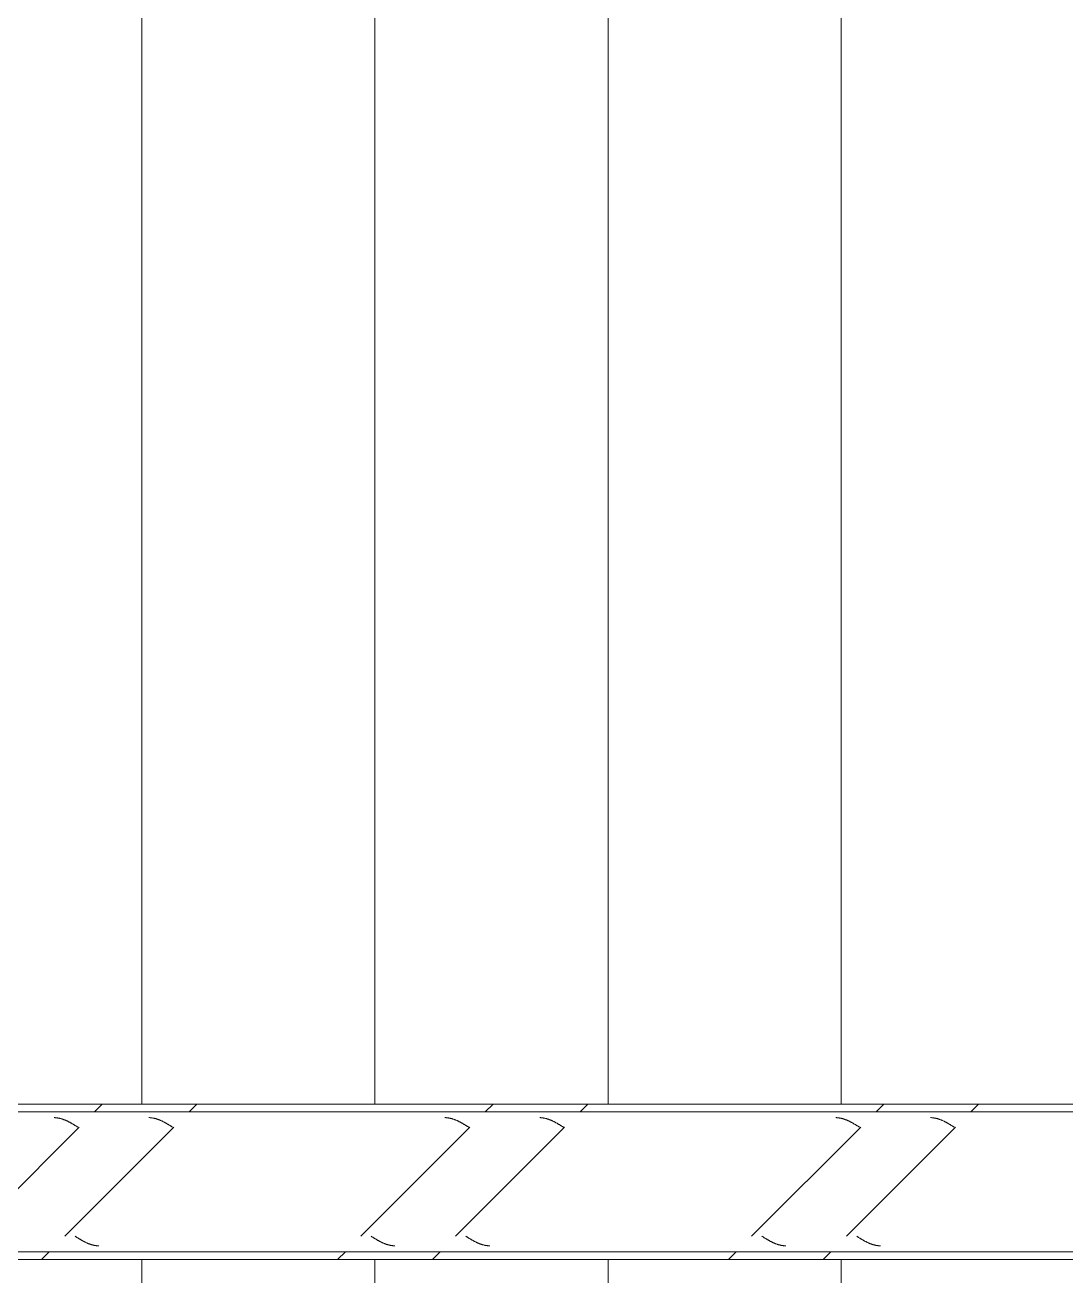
# Model space of a CAD drawing. Header units: centimetres. Extents: x 710 to 12582, y -437 to 1921.
# Drawn here: x 10559.8 to 10693.8, y 715.7 to 876.7 of the extents above; entities that cross this region are included whole.
import ezdxf

# ---------------------------------------------------------------- set-up
doc = ezdxf.new("R2010")
doc.units = ezdxf.units.CM
for name, color, linetype, lineweight in [('A-CLNG', 7, 'Continuous', 9), ('A-WALL-PATT', 7, 'Continuous', 35), ('S-BEAM', 7, 'Continuous', 9)]:
    doc.layers.add(name, color=color, linetype=linetype, lineweight=lineweight)
pattern_1 = [(45, (-4995.467, 712), (-25.14472, 25.14472), []), (45, (-4995.467, 750.1), (-25.14472, 25.14472), [])]

# ---------------------------------------------------------------- blocks, each defined once
blk = doc.blocks.new('FP_38-Sección 5')
at = {"layer": 'S-BEAM', "color": 9, "true_color": 0xc0c0c0}
for p, q in [((-9266.72, 736.04), (-9266.67, 736.04)), ((-9266.67, 736.04), (-9266.62, 736.04)), ((-9266.62, 736.04), (-9266.57, 736.03)), ((-9266.57, 736.03), (-9266.52, 736.03)), ((-9266.52, 736.03), (-9266.47, 736.03)), ((-9266.47, 736.03), (-9266.42, 736.02)), ((-9266.42, 736.02), (-9266.38, 736.02)), ((-9266.38, 736.02), (-9266.33, 736.01)), ((-9266.33, 736.01), (-9266.28, 736)), ((-9266.28, 736), (-9266.23, 735.99)), ((-9266.23, 735.99), (-9266.18, 735.99)), ((-9266.18, 735.99), (-9266.13, 735.98)), ((-9266.13, 735.98), (-9266.08, 735.97)), ((-9266.08, 735.97), (-9266.04, 735.96)), ((-9266.04, 735.96), (-9265.99, 735.95)), ((-9265.99, 735.95), (-9265.94, 735.93)), ((-9265.94, 735.93), (-9265.89, 735.92)), ((-9265.89, 735.92), (-9265.84, 735.91)), ((-9265.84, 735.91), (-9265.79, 735.89)), ((-9265.79, 735.89), (-9265.74, 735.88)), ((-9265.74, 735.88), (-9265.7, 735.86)), ((-9265.7, 735.86), (-9265.65, 735.85)), ((-9265.65, 735.85), (-9265.6, 735.83)), ((-9265.6, 735.83), (-9265.55, 735.81)), ((-9265.55, 735.81), (-9265.5, 735.8)), ((-9254.53, 736.04), (-9254.48, 736.04)), ((-9254.48, 736.04), (-9254.43, 736.04)), ((-9254.43, 736.04), (-9254.38, 736.03)), ((-9254.38, 736.03), (-9254.33, 736.03)), ((-9254.33, 736.03), (-9254.28, 736.03)), ((-9254.28, 736.03), (-9254.23, 736.02)), ((-9254.23, 736.02), (-9254.19, 736.02)), ((-9254.19, 736.02), (-9254.14, 736.01)), ((-9254.14, 736.01), (-9254.09, 736)), ((-9254.09, 736), (-9254.04, 735.99)), ((-9254.04, 735.99), (-9253.99, 735.99)), ((-9253.99, 735.99), (-9253.94, 735.98)), ((-9253.94, 735.98), (-9253.89, 735.97)), ((-9253.89, 735.97), (-9253.85, 735.96)), ((-9253.85, 735.96), (-9253.8, 735.95)), ((-9253.8, 735.95), (-9253.75, 735.93)), ((-9253.75, 735.93), (-9253.7, 735.92)), ((-9253.7, 735.92), (-9253.65, 735.91)), ((-9253.65, 735.91), (-9253.6, 735.89)), ((-9253.6, 735.89), (-9253.55, 735.88)), ((-9253.55, 735.88), (-9253.51, 735.86)), ((-9253.51, 735.86), (-9253.46, 735.85)), ((-9253.46, 735.85), (-9253.41, 735.83)), ((-9253.41, 735.83), (-9253.36, 735.81)), ((-9253.36, 735.81), (-9253.31, 735.8)), ((-9216.43, 736.04), (-9216.38, 736.04)), ((-9216.38, 736.04), (-9216.33, 736.04)), ((-9216.33, 736.04), (-9216.28, 736.03)), ((-9216.28, 736.03), (-9216.23, 736.03)), ((-9216.23, 736.03), (-9216.18, 736.03)), ((-9216.18, 736.03), (-9216.13, 736.02)), ((-9216.13, 736.02), (-9216.09, 736.02)), ((-9216.09, 736.02), (-9216.04, 736.01)), ((-9216.04, 736.01), (-9215.99, 736)), ((-9215.99, 736), (-9215.94, 735.99)), ((-9215.94, 735.99), (-9215.89, 735.99)), ((-9215.89, 735.99), (-9215.84, 735.98)), ((-9215.84, 735.98), (-9215.79, 735.97)), ((-9215.79, 735.97), (-9215.75, 735.96)), ((-9215.75, 735.96), (-9215.7, 735.95)), ((-9215.7, 735.95), (-9215.65, 735.93)), ((-9215.65, 735.93), (-9215.6, 735.92)), ((-9215.6, 735.92), (-9215.55, 735.91)), ((-9215.55, 735.91), (-9215.5, 735.89)), ((-9215.5, 735.89), (-9215.45, 735.88)), ((-9215.45, 735.88), (-9215.41, 735.86)), ((-9215.41, 735.86), (-9215.36, 735.85)), ((-9215.36, 735.85), (-9215.31, 735.83)), ((-9215.31, 735.83), (-9215.26, 735.81)), ((-9215.26, 735.81), (-9215.21, 735.8)), ((-9204.24, 736.04), (-9204.19, 736.04)), ((-9204.19, 736.04), (-9204.14, 736.04)), ((-9204.14, 736.04), (-9204.09, 736.03)), ((-9204.09, 736.03), (-9204.04, 736.03)), ((-9204.04, 736.03), (-9203.99, 736.03)), ((-9203.99, 736.03), (-9203.95, 736.02)), ((-9203.95, 736.02), (-9203.9, 736.02)), ((-9203.9, 736.02), (-9203.85, 736.01)), ((-9203.85, 736.01), (-9203.8, 736)), ((-9203.8, 736), (-9203.75, 735.99)), ((-9203.75, 735.99), (-9203.7, 735.99)), ((-9203.7, 735.99), (-9203.65, 735.98)), ((-9203.65, 735.98), (-9203.61, 735.97)), ((-9203.61, 735.97), (-9203.56, 735.96)), ((-9203.56, 735.96), (-9203.51, 735.95)), ((-9203.51, 735.95), (-9203.46, 735.93)), ((-9203.46, 735.93), (-9203.41, 735.92)), ((-9203.41, 735.92), (-9203.36, 735.91)), ((-9203.36, 735.91), (-9203.31, 735.89)), ((-9203.31, 735.89), (-9203.26, 735.88)), ((-9203.26, 735.88), (-9203.22, 735.86)), ((-9203.22, 735.86), (-9203.17, 735.85)), ((-9203.17, 735.85), (-9203.12, 735.83)), ((-9203.12, 735.83), (-9203.07, 735.81)), ((-9203.07, 735.81), (-9203.02, 735.8)), ((-9166.14, 736.04), (-9166.09, 736.04)), ((-9166.09, 736.04), (-9166.04, 736.04)), ((-9166.04, 736.04), (-9165.99, 736.03)), ((-9165.99, 736.03), (-9165.94, 736.03)), ((-9165.94, 736.03), (-9165.89, 736.03)), ((-9165.89, 736.03), (-9165.85, 736.02)), ((-9165.85, 736.02), (-9165.8, 736.02)), ((-9165.8, 736.02), (-9165.75, 736.01)), ((-9165.75, 736.01), (-9165.7, 736)), ((-9165.7, 736), (-9165.65, 735.99)), ((-9165.65, 735.99), (-9165.6, 735.99)), ((-9165.6, 735.99), (-9165.55, 735.98)), ((-9165.55, 735.98), (-9165.51, 735.97)), ((-9165.51, 735.97), (-9165.46, 735.96)), ((-9165.46, 735.96), (-9165.41, 735.95)), ((-9165.41, 735.95), (-9165.36, 735.93)), ((-9165.36, 735.93), (-9165.31, 735.92)), ((-9165.31, 735.92), (-9165.26, 735.91)), ((-9165.26, 735.91), (-9165.21, 735.89)), ((-9165.21, 735.89), (-9165.16, 735.88)), ((-9165.16, 735.88), (-9165.12, 735.86)), ((-9165.12, 735.86), (-9165.07, 735.85)), ((-9165.07, 735.85), (-9165.02, 735.83)), ((-9165.02, 735.83), (-9164.97, 735.81)), ((-9164.97, 735.81), (-9164.92, 735.8)), ((-9153.95, 736.04), (-9153.9, 736.04)), ((-9153.9, 736.04), (-9153.85, 736.04)), ((-9153.85, 736.04), (-9153.8, 736.03)), ((-9153.8, 736.03), (-9153.75, 736.03)), ((-9153.75, 736.03), (-9153.7, 736.03)), ((-9153.7, 736.03), (-9153.66, 736.02)), ((-9153.66, 736.02), (-9153.61, 736.02)), ((-9153.61, 736.02), (-9153.56, 736.01)), ((-9153.56, 736.01), (-9153.51, 736)), ((-9153.51, 736), (-9153.46, 735.99)), ((-9153.46, 735.99), (-9153.41, 735.99)), ((-9153.41, 735.99), (-9153.36, 735.98)), ((-9153.36, 735.98), (-9153.32, 735.97)), ((-9153.32, 735.97), (-9153.27, 735.96)), ((-9153.27, 735.96), (-9153.22, 735.95)), ((-9153.22, 735.95), (-9153.17, 735.93)), ((-9153.17, 735.93), (-9153.12, 735.92)), ((-9153.12, 735.92), (-9153.07, 735.91)), ((-9153.07, 735.91), (-9153.02, 735.89)), ((-9153.02, 735.89), (-9152.98, 735.88)), ((-9152.98, 735.88), (-9152.93, 735.86)), ((-9152.93, 735.86), (-9152.88, 735.85)), ((-9152.88, 735.85), (-9152.83, 735.83)), ((-9152.83, 735.83), (-9152.78, 735.81)), ((-9152.78, 735.81), (-9152.73, 735.8)), ((-9265.5, 735.8), (-9265.45, 735.78)), ((-9265.45, 735.78), (-9265.4, 735.76)), ((-9265.4, 735.76), (-9265.35, 735.74)), ((-9265.35, 735.74), (-9265.31, 735.72)), ((-9265.31, 735.72), (-9265.26, 735.7)), ((-9265.26, 735.7), (-9265.21, 735.68)), ((-9265.21, 735.68), (-9265.16, 735.66)), ((-9265.16, 735.66), (-9265.11, 735.64)), ((-9265.11, 735.64), (-9265.06, 735.61)), ((-9265.06, 735.61), (-9265.01, 735.59)), ((-9265.01, 735.59), (-9264.97, 735.57)), ((-9264.97, 735.57), (-9264.92, 735.54)), ((-9264.92, 735.54), (-9264.87, 735.52)), ((-9264.87, 735.52), (-9264.82, 735.49)), ((-9264.82, 735.49), (-9264.77, 735.47)), ((-9264.77, 735.47), (-9264.72, 735.44)), ((-9264.72, 735.44), (-9264.67, 735.42)), ((-9264.67, 735.42), (-9264.63, 735.39)), ((-9264.63, 735.39), (-9264.58, 735.36)), ((-9264.58, 735.36), (-9264.53, 735.34)), ((-9264.53, 735.34), (-9264.48, 735.31)), ((-9264.48, 735.31), (-9264.43, 735.28)), ((-9264.43, 735.28), (-9264.38, 735.25)), ((-9264.38, 735.25), (-9264.33, 735.22)), ((-9264.33, 735.22), (-9264.29, 735.2)), ((-9264.29, 735.2), (-9264.24, 735.17)), ((-9264.24, 735.17), (-9264.19, 735.14)), ((-9264.19, 735.14), (-9264.14, 735.11)), ((-9264.14, 735.11), (-9264.09, 735.08)), ((-9264.09, 735.08), (-9264.04, 735.05)), ((-9264.04, 735.05), (-9263.99, 735.02)), ((-9263.99, 735.02), (-9263.95, 734.99)), ((-9263.95, 734.99), (-9263.9, 734.96)), ((-9263.9, 734.96), (-9263.85, 734.93)), ((-9263.85, 734.93), (-9263.8, 734.9)), ((-9263.8, 734.9), (-9263.75, 734.87)), ((-9263.75, 734.87), (-9263.7, 734.84)), ((-9263.7, 734.84), (-9263.65, 734.81)), ((-9253.31, 735.8), (-9253.26, 735.78)), ((-9253.26, 735.78), (-9253.21, 735.76)), ((-9253.21, 735.76), (-9253.17, 735.74)), ((-9253.17, 735.74), (-9253.12, 735.72)), ((-9253.12, 735.72), (-9253.07, 735.7)), ((-9253.07, 735.7), (-9253.02, 735.68)), ((-9253.02, 735.68), (-9252.97, 735.66)), ((-9252.97, 735.66), (-9252.92, 735.64)), ((-9252.92, 735.64), (-9252.87, 735.61)), ((-9252.87, 735.61), (-9252.83, 735.59)), ((-9252.83, 735.59), (-9252.78, 735.57)), ((-9252.78, 735.57), (-9252.73, 735.54)), ((-9252.73, 735.54), (-9252.68, 735.52)), ((-9252.68, 735.52), (-9252.63, 735.49)), ((-9252.63, 735.49), (-9252.58, 735.47)), ((-9252.58, 735.47), (-9252.53, 735.44)), ((-9252.53, 735.44), (-9252.49, 735.42)), ((-9252.49, 735.42), (-9252.44, 735.39)), ((-9252.44, 735.39), (-9252.39, 735.36)), ((-9252.39, 735.36), (-9252.34, 735.34)), ((-9252.34, 735.34), (-9252.29, 735.31)), ((-9252.29, 735.31), (-9252.24, 735.28)), ((-9252.24, 735.28), (-9252.19, 735.25)), ((-9252.19, 735.25), (-9252.14, 735.22)), ((-9252.14, 735.22), (-9252.1, 735.2)), ((-9252.1, 735.2), (-9252.05, 735.17)), ((-9252.05, 735.17), (-9252, 735.14)), ((-9252, 735.14), (-9251.95, 735.11)), ((-9251.95, 735.11), (-9251.9, 735.08)), ((-9251.9, 735.08), (-9251.85, 735.05)), ((-9251.85, 735.05), (-9251.8, 735.02)), ((-9251.8, 735.02), (-9251.76, 734.99)), ((-9251.76, 734.99), (-9251.71, 734.96)), ((-9251.71, 734.96), (-9251.66, 734.93)), ((-9251.66, 734.93), (-9251.61, 734.9)), ((-9251.61, 734.9), (-9251.56, 734.87)), ((-9251.56, 734.87), (-9251.51, 734.84)), ((-9251.51, 734.84), (-9251.46, 734.81)), ((-9215.21, 735.8), (-9215.16, 735.78)), ((-9215.16, 735.78), (-9215.11, 735.76)), ((-9215.11, 735.76), (-9215.07, 735.74)), ((-9215.07, 735.74), (-9215.02, 735.72)), ((-9215.02, 735.72), (-9214.97, 735.7)), ((-9214.97, 735.7), (-9214.92, 735.68)), ((-9214.92, 735.68), (-9214.87, 735.66)), ((-9214.87, 735.66), (-9214.82, 735.64)), ((-9214.82, 735.64), (-9214.77, 735.61)), ((-9214.77, 735.61), (-9214.73, 735.59)), ((-9214.73, 735.59), (-9214.68, 735.57)), ((-9214.68, 735.57), (-9214.63, 735.54)), ((-9214.63, 735.54), (-9214.58, 735.52)), ((-9214.58, 735.52), (-9214.53, 735.49)), ((-9214.53, 735.49), (-9214.48, 735.47)), ((-9214.48, 735.47), (-9214.43, 735.44)), ((-9214.43, 735.44), (-9214.39, 735.42)), ((-9214.39, 735.42), (-9214.34, 735.39)), ((-9214.34, 735.39), (-9214.29, 735.36)), ((-9214.29, 735.36), (-9214.24, 735.34)), ((-9214.24, 735.34), (-9214.19, 735.31)), ((-9214.19, 735.31), (-9214.14, 735.28)), ((-9214.14, 735.28), (-9214.09, 735.25)), ((-9214.09, 735.25), (-9214.04, 735.22)), ((-9214.04, 735.22), (-9214, 735.2)), ((-9214, 735.2), (-9213.95, 735.17)), ((-9213.95, 735.17), (-9213.9, 735.14)), ((-9213.9, 735.14), (-9213.85, 735.11)), ((-9213.85, 735.11), (-9213.8, 735.08)), ((-9213.8, 735.08), (-9213.75, 735.05)), ((-9213.75, 735.05), (-9213.7, 735.02)), ((-9213.7, 735.02), (-9213.66, 734.99)), ((-9213.66, 734.99), (-9213.61, 734.96)), ((-9213.61, 734.96), (-9213.56, 734.93)), ((-9213.56, 734.93), (-9213.51, 734.9)), ((-9213.51, 734.9), (-9213.46, 734.87)), ((-9213.46, 734.87), (-9213.41, 734.84)), ((-9213.41, 734.84), (-9213.36, 734.81)), ((-9203.02, 735.8), (-9202.97, 735.78)), ((-9202.97, 735.78), (-9202.92, 735.76)), ((-9202.92, 735.76), (-9202.88, 735.74)), ((-9202.88, 735.74), (-9202.83, 735.72)), ((-9202.83, 735.72), (-9202.78, 735.7)), ((-9202.78, 735.7), (-9202.73, 735.68)), ((-9202.73, 735.68), (-9202.68, 735.66)), ((-9202.68, 735.66), (-9202.63, 735.64)), ((-9202.63, 735.64), (-9202.58, 735.61)), ((-9202.58, 735.61), (-9202.54, 735.59)), ((-9202.54, 735.59), (-9202.49, 735.57)), ((-9202.49, 735.57), (-9202.44, 735.54)), ((-9202.44, 735.54), (-9202.39, 735.52)), ((-9202.39, 735.52), (-9202.34, 735.49)), ((-9202.34, 735.49), (-9202.29, 735.47)), ((-9202.29, 735.47), (-9202.24, 735.44)), ((-9202.24, 735.44), (-9202.2, 735.42)), ((-9202.2, 735.42), (-9202.15, 735.39)), ((-9202.15, 735.39), (-9202.1, 735.36)), ((-9202.1, 735.36), (-9202.05, 735.34)), ((-9202.05, 735.34), (-9202, 735.31)), ((-9202, 735.31), (-9201.95, 735.28)), ((-9201.95, 735.28), (-9201.9, 735.25)), ((-9201.9, 735.25), (-9201.86, 735.22)), ((-9201.86, 735.22), (-9201.81, 735.2)), ((-9201.81, 735.2), (-9201.76, 735.17)), ((-9201.76, 735.17), (-9201.71, 735.14)), ((-9201.71, 735.14), (-9201.66, 735.11)), ((-9201.66, 735.11), (-9201.61, 735.08)), ((-9201.61, 735.08), (-9201.56, 735.05)), ((-9201.56, 735.05), (-9201.52, 735.02)), ((-9201.52, 735.02), (-9201.47, 734.99)), ((-9201.47, 734.99), (-9201.42, 734.96)), ((-9201.42, 734.96), (-9201.37, 734.93)), ((-9201.37, 734.93), (-9201.32, 734.9)), ((-9201.32, 734.9), (-9201.27, 734.87)), ((-9201.27, 734.87), (-9201.22, 734.84)), ((-9201.22, 734.84), (-9201.18, 734.81)), ((-9164.92, 735.8), (-9164.87, 735.78)), ((-9164.87, 735.78), (-9164.82, 735.76)), ((-9164.82, 735.76), (-9164.78, 735.74)), ((-9164.78, 735.74), (-9164.73, 735.72)), ((-9164.73, 735.72), (-9164.68, 735.7)), ((-9164.68, 735.7), (-9164.63, 735.68)), ((-9164.63, 735.68), (-9164.58, 735.66)), ((-9164.58, 735.66), (-9164.53, 735.64)), ((-9164.53, 735.64), (-9164.48, 735.61)), ((-9164.48, 735.61), (-9164.44, 735.59)), ((-9164.44, 735.59), (-9164.39, 735.57)), ((-9164.39, 735.57), (-9164.34, 735.54)), ((-9164.34, 735.54), (-9164.29, 735.52)), ((-9164.29, 735.52), (-9164.24, 735.49)), ((-9164.24, 735.49), (-9164.19, 735.47)), ((-9164.19, 735.47), (-9164.14, 735.44)), ((-9164.14, 735.44), (-9164.1, 735.42)), ((-9164.1, 735.42), (-9164.05, 735.39)), ((-9164.05, 735.39), (-9164, 735.36)), ((-9164, 735.36), (-9163.95, 735.34)), ((-9163.95, 735.34), (-9163.9, 735.31)), ((-9163.9, 735.31), (-9163.85, 735.28)), ((-9163.85, 735.28), (-9163.8, 735.25)), ((-9163.8, 735.25), (-9163.76, 735.22)), ((-9163.76, 735.22), (-9163.71, 735.2)), ((-9163.71, 735.2), (-9163.66, 735.17)), ((-9163.66, 735.17), (-9163.61, 735.14)), ((-9163.61, 735.14), (-9163.56, 735.11)), ((-9163.56, 735.11), (-9163.51, 735.08)), ((-9163.51, 735.08), (-9163.46, 735.05)), ((-9163.46, 735.05), (-9163.42, 735.02)), ((-9163.42, 735.02), (-9163.37, 734.99)), ((-9163.37, 734.99), (-9163.32, 734.96)), ((-9163.32, 734.96), (-9163.27, 734.93)), ((-9163.27, 734.93), (-9163.22, 734.9)), ((-9163.22, 734.9), (-9163.17, 734.87)), ((-9163.17, 734.87), (-9163.12, 734.84)), ((-9163.12, 734.84), (-9163.08, 734.81)), ((-9152.73, 735.8), (-9152.68, 735.78)), ((-9152.68, 735.78), (-9152.64, 735.76)), ((-9152.64, 735.76), (-9152.59, 735.74)), ((-9152.59, 735.74), (-9152.54, 735.72)), ((-9152.54, 735.72), (-9152.49, 735.7)), ((-9152.49, 735.7), (-9152.44, 735.68)), ((-9152.44, 735.68), (-9152.39, 735.66)), ((-9152.39, 735.66), (-9152.34, 735.64)), ((-9152.34, 735.64), (-9152.3, 735.61)), ((-9152.3, 735.61), (-9152.25, 735.59)), ((-9152.25, 735.59), (-9152.2, 735.57)), ((-9152.2, 735.57), (-9152.15, 735.54)), ((-9152.15, 735.54), (-9152.1, 735.52)), ((-9152.1, 735.52), (-9152.05, 735.49)), ((-9152.05, 735.49), (-9152, 735.47)), ((-9152, 735.47), (-9151.95, 735.44)), ((-9151.95, 735.44), (-9151.91, 735.42)), ((-9151.91, 735.42), (-9151.86, 735.39)), ((-9151.86, 735.39), (-9151.81, 735.36)), ((-9151.81, 735.36), (-9151.76, 735.34)), ((-9151.76, 735.34), (-9151.71, 735.31)), ((-9151.71, 735.31), (-9151.66, 735.28)), ((-9151.66, 735.28), (-9151.61, 735.25)), ((-9151.61, 735.25), (-9151.57, 735.22)), ((-9151.57, 735.22), (-9151.52, 735.2)), ((-9151.52, 735.2), (-9151.47, 735.17)), ((-9151.47, 735.17), (-9151.42, 735.14)), ((-9151.42, 735.14), (-9151.37, 735.11)), ((-9151.37, 735.11), (-9151.32, 735.08)), ((-9151.32, 735.08), (-9151.27, 735.05)), ((-9151.27, 735.05), (-9151.23, 735.02)), ((-9151.23, 735.02), (-9151.18, 734.99)), ((-9151.18, 734.99), (-9151.13, 734.96)), ((-9151.13, 734.96), (-9151.08, 734.93)), ((-9151.08, 734.93), (-9151.03, 734.9)), ((-9151.03, 734.9), (-9150.98, 734.87)), ((-9150.98, 734.87), (-9150.93, 734.84)), ((-9150.93, 734.84), (-9150.89, 734.81))]:
    blk.add_line(p, q, dxfattribs=at)
blk = doc.blocks.new('FP_39-Sección 5')
at = {"layer": 'S-BEAM', "color": 9, "true_color": 0xc0c0c0}
for p, q in [((-9264.02, 720.77), (-9263.98, 720.74)), ((-9263.98, 720.74), (-9263.93, 720.71)), ((-9263.93, 720.71), (-9263.88, 720.68)), ((-9263.88, 720.68), (-9263.83, 720.65)), ((-9263.83, 720.65), (-9263.78, 720.62)), ((-9263.78, 720.62), (-9263.73, 720.59)), ((-9263.73, 720.59), (-9263.68, 720.56)), ((-9263.68, 720.56), (-9263.64, 720.53)), ((-9263.64, 720.53), (-9263.59, 720.5)), ((-9263.59, 720.5), (-9263.54, 720.47)), ((-9263.54, 720.47), (-9263.49, 720.44)), ((-9263.49, 720.44), (-9263.44, 720.41)), ((-9263.44, 720.41), (-9263.39, 720.39)), ((-9263.39, 720.39), (-9263.34, 720.36)), ((-9263.34, 720.36), (-9263.3, 720.33)), ((-9263.3, 720.33), (-9263.25, 720.3)), ((-9263.25, 720.3), (-9263.2, 720.27)), ((-9263.2, 720.27), (-9263.15, 720.25)), ((-9263.15, 720.25), (-9263.1, 720.22)), ((-9263.1, 720.22), (-9263.05, 720.19)), ((-9263.05, 720.19), (-9263, 720.16)), ((-9263, 720.16), (-9262.96, 720.14)), ((-9262.96, 720.14), (-9262.91, 720.11)), ((-9262.91, 720.11), (-9262.86, 720.09)), ((-9262.86, 720.09), (-9262.81, 720.06)), ((-9262.81, 720.06), (-9262.76, 720.04)), ((-9262.76, 720.04), (-9262.71, 720.01)), ((-9262.71, 720.01), (-9262.66, 719.99)), ((-9262.66, 719.99), (-9262.62, 719.97)), ((-9262.62, 719.97), (-9262.57, 719.95)), ((-9262.57, 719.95), (-9262.52, 719.92)), ((-9262.52, 719.92), (-9262.47, 719.9)), ((-9262.47, 719.9), (-9262.42, 719.88)), ((-9262.42, 719.88), (-9262.37, 719.86)), ((-9262.37, 719.86), (-9262.32, 719.84)), ((-9262.32, 719.84), (-9262.28, 719.82)), ((-9262.28, 719.82), (-9262.23, 719.8)), ((-9262.23, 719.8), (-9262.18, 719.78)), ((-9262.18, 719.78), (-9262.13, 719.77)), ((-9262.13, 719.77), (-9262.08, 719.75)), ((-9262.08, 719.75), (-9262.03, 719.73)), ((-9262.03, 719.73), (-9261.98, 719.72)), ((-9261.98, 719.72), (-9261.94, 719.7)), ((-9225.92, 720.77), (-9225.88, 720.74)), ((-9225.88, 720.74), (-9225.83, 720.71)), ((-9225.83, 720.71), (-9225.78, 720.68)), ((-9225.78, 720.68), (-9225.73, 720.65)), ((-9225.73, 720.65), (-9225.68, 720.62)), ((-9225.68, 720.62), (-9225.63, 720.59)), ((-9225.63, 720.59), (-9225.58, 720.56)), ((-9225.58, 720.56), (-9225.54, 720.53)), ((-9225.54, 720.53), (-9225.49, 720.5)), ((-9225.49, 720.5), (-9225.44, 720.47)), ((-9225.44, 720.47), (-9225.39, 720.44)), ((-9225.39, 720.44), (-9225.34, 720.41)), ((-9225.34, 720.41), (-9225.29, 720.39)), ((-9225.29, 720.39), (-9225.24, 720.36)), ((-9225.24, 720.36), (-9225.2, 720.33)), ((-9225.2, 720.33), (-9225.15, 720.3)), ((-9225.15, 720.3), (-9225.1, 720.27)), ((-9225.1, 720.27), (-9225.05, 720.25)), ((-9225.05, 720.25), (-9225, 720.22)), ((-9225, 720.22), (-9224.95, 720.19)), ((-9224.95, 720.19), (-9224.9, 720.16)), ((-9224.9, 720.16), (-9224.86, 720.14)), ((-9224.86, 720.14), (-9224.81, 720.11)), ((-9224.81, 720.11), (-9224.76, 720.09)), ((-9224.76, 720.09), (-9224.71, 720.06)), ((-9224.71, 720.06), (-9224.66, 720.04)), ((-9224.66, 720.04), (-9224.61, 720.01)), ((-9224.61, 720.01), (-9224.56, 719.99)), ((-9224.56, 719.99), (-9224.52, 719.97)), ((-9224.52, 719.97), (-9224.47, 719.95)), ((-9224.47, 719.95), (-9224.42, 719.92)), ((-9224.42, 719.92), (-9224.37, 719.9)), ((-9224.37, 719.9), (-9224.32, 719.88)), ((-9224.32, 719.88), (-9224.27, 719.86)), ((-9224.27, 719.86), (-9224.22, 719.84)), ((-9224.22, 719.84), (-9224.18, 719.82)), ((-9224.18, 719.82), (-9224.13, 719.8)), ((-9224.13, 719.8), (-9224.08, 719.78)), ((-9224.08, 719.78), (-9224.03, 719.77)), ((-9224.03, 719.77), (-9223.98, 719.75)), ((-9223.98, 719.75), (-9223.93, 719.73)), ((-9223.93, 719.73), (-9223.88, 719.72)), ((-9223.88, 719.72), (-9223.84, 719.7)), ((-9213.74, 720.77), (-9213.69, 720.74)), ((-9213.69, 720.74), (-9213.64, 720.71)), ((-9213.64, 720.71), (-9213.59, 720.68)), ((-9213.59, 720.68), (-9213.54, 720.65)), ((-9213.54, 720.65), (-9213.49, 720.62)), ((-9213.49, 720.62), (-9213.44, 720.59)), ((-9213.44, 720.59), (-9213.4, 720.56)), ((-9213.4, 720.56), (-9213.35, 720.53)), ((-9213.35, 720.53), (-9213.3, 720.5)), ((-9213.3, 720.5), (-9213.25, 720.47)), ((-9213.25, 720.47), (-9213.2, 720.44)), ((-9213.2, 720.44), (-9213.15, 720.41)), ((-9213.15, 720.41), (-9213.1, 720.39)), ((-9213.1, 720.39), (-9213.06, 720.36)), ((-9213.06, 720.36), (-9213.01, 720.33)), ((-9213.01, 720.33), (-9212.96, 720.3)), ((-9212.96, 720.3), (-9212.91, 720.27)), ((-9212.91, 720.27), (-9212.86, 720.25)), ((-9212.86, 720.25), (-9212.81, 720.22)), ((-9212.81, 720.22), (-9212.76, 720.19)), ((-9212.76, 720.19), (-9212.71, 720.16)), ((-9212.71, 720.16), (-9212.67, 720.14)), ((-9212.67, 720.14), (-9212.62, 720.11)), ((-9212.62, 720.11), (-9212.57, 720.09)), ((-9212.57, 720.09), (-9212.52, 720.06)), ((-9212.52, 720.06), (-9212.47, 720.04)), ((-9212.47, 720.04), (-9212.42, 720.01)), ((-9212.42, 720.01), (-9212.37, 719.99)), ((-9212.37, 719.99), (-9212.33, 719.97)), ((-9212.33, 719.97), (-9212.28, 719.95)), ((-9212.28, 719.95), (-9212.23, 719.92)), ((-9212.23, 719.92), (-9212.18, 719.9)), ((-9212.18, 719.9), (-9212.13, 719.88)), ((-9212.13, 719.88), (-9212.08, 719.86)), ((-9212.08, 719.86), (-9212.03, 719.84)), ((-9212.03, 719.84), (-9211.99, 719.82)), ((-9211.99, 719.82), (-9211.94, 719.8)), ((-9211.94, 719.8), (-9211.89, 719.78)), ((-9211.89, 719.78), (-9211.84, 719.77)), ((-9211.84, 719.77), (-9211.79, 719.75)), ((-9211.79, 719.75), (-9211.74, 719.73)), ((-9211.74, 719.73), (-9211.69, 719.72)), ((-9211.69, 719.72), (-9211.65, 719.7)), ((-9175.64, 720.77), (-9175.59, 720.74)), ((-9175.59, 720.74), (-9175.54, 720.71)), ((-9175.54, 720.71), (-9175.49, 720.68)), ((-9175.49, 720.68), (-9175.44, 720.65)), ((-9175.44, 720.65), (-9175.39, 720.62)), ((-9175.39, 720.62), (-9175.34, 720.59)), ((-9175.34, 720.59), (-9175.3, 720.56)), ((-9175.3, 720.56), (-9175.25, 720.53)), ((-9175.25, 720.53), (-9175.2, 720.5)), ((-9175.2, 720.5), (-9175.15, 720.47)), ((-9175.15, 720.47), (-9175.1, 720.44)), ((-9175.1, 720.44), (-9175.05, 720.41)), ((-9175.05, 720.41), (-9175, 720.39)), ((-9175, 720.39), (-9174.96, 720.36)), ((-9174.96, 720.36), (-9174.91, 720.33)), ((-9174.91, 720.33), (-9174.86, 720.3)), ((-9174.86, 720.3), (-9174.81, 720.27)), ((-9174.81, 720.27), (-9174.76, 720.25)), ((-9174.76, 720.25), (-9174.71, 720.22)), ((-9174.71, 720.22), (-9174.66, 720.19)), ((-9174.66, 720.19), (-9174.61, 720.16)), ((-9174.61, 720.16), (-9174.57, 720.14)), ((-9174.57, 720.14), (-9174.52, 720.11)), ((-9174.52, 720.11), (-9174.47, 720.09)), ((-9174.47, 720.09), (-9174.42, 720.06)), ((-9174.42, 720.06), (-9174.37, 720.04)), ((-9174.37, 720.04), (-9174.32, 720.01)), ((-9174.32, 720.01), (-9174.27, 719.99)), ((-9174.27, 719.99), (-9174.23, 719.97)), ((-9174.23, 719.97), (-9174.18, 719.95)), ((-9174.18, 719.95), (-9174.13, 719.92)), ((-9174.13, 719.92), (-9174.08, 719.9)), ((-9174.08, 719.9), (-9174.03, 719.88)), ((-9174.03, 719.88), (-9173.98, 719.86)), ((-9173.98, 719.86), (-9173.93, 719.84)), ((-9173.93, 719.84), (-9173.89, 719.82)), ((-9173.89, 719.82), (-9173.84, 719.8)), ((-9173.84, 719.8), (-9173.79, 719.78)), ((-9173.79, 719.78), (-9173.74, 719.77)), ((-9173.74, 719.77), (-9173.69, 719.75)), ((-9173.69, 719.75), (-9173.64, 719.73)), ((-9173.64, 719.73), (-9173.59, 719.72)), ((-9173.59, 719.72), (-9173.55, 719.7)), ((-9163.45, 720.77), (-9163.4, 720.74)), ((-9163.4, 720.74), (-9163.35, 720.71)), ((-9163.35, 720.71), (-9163.3, 720.68)), ((-9163.3, 720.68), (-9163.25, 720.65)), ((-9163.25, 720.65), (-9163.2, 720.62)), ((-9163.2, 720.62), (-9163.15, 720.59)), ((-9163.15, 720.59), (-9163.11, 720.56)), ((-9163.11, 720.56), (-9163.06, 720.53)), ((-9163.06, 720.53), (-9163.01, 720.5)), ((-9163.01, 720.5), (-9162.96, 720.47)), ((-9162.96, 720.47), (-9162.91, 720.44)), ((-9162.91, 720.44), (-9162.86, 720.41)), ((-9162.86, 720.41), (-9162.81, 720.39)), ((-9162.81, 720.39), (-9162.77, 720.36)), ((-9162.77, 720.36), (-9162.72, 720.33)), ((-9162.72, 720.33), (-9162.67, 720.3)), ((-9162.67, 720.3), (-9162.62, 720.27)), ((-9162.62, 720.27), (-9162.57, 720.25)), ((-9162.57, 720.25), (-9162.52, 720.22)), ((-9162.52, 720.22), (-9162.47, 720.19)), ((-9162.47, 720.19), (-9162.43, 720.16)), ((-9162.43, 720.16), (-9162.38, 720.14)), ((-9162.38, 720.14), (-9162.33, 720.11)), ((-9162.33, 720.11), (-9162.28, 720.09)), ((-9162.28, 720.09), (-9162.23, 720.06)), ((-9162.23, 720.06), (-9162.18, 720.04)), ((-9162.18, 720.04), (-9162.13, 720.01)), ((-9162.13, 720.01), (-9162.09, 719.99)), ((-9162.09, 719.99), (-9162.04, 719.97)), ((-9162.04, 719.97), (-9161.99, 719.95)), ((-9161.99, 719.95), (-9161.94, 719.92)), ((-9161.94, 719.92), (-9161.89, 719.9)), ((-9161.89, 719.9), (-9161.84, 719.88)), ((-9161.84, 719.88), (-9161.79, 719.86)), ((-9161.79, 719.86), (-9161.75, 719.84)), ((-9161.75, 719.84), (-9161.7, 719.82)), ((-9161.7, 719.82), (-9161.65, 719.8)), ((-9161.65, 719.8), (-9161.6, 719.78)), ((-9161.6, 719.78), (-9161.55, 719.77)), ((-9161.55, 719.77), (-9161.5, 719.75)), ((-9161.5, 719.75), (-9161.45, 719.73)), ((-9161.45, 719.73), (-9161.41, 719.72)), ((-9161.41, 719.72), (-9161.36, 719.7)), ((-9261.94, 719.7), (-9261.89, 719.69)), ((-9261.89, 719.69), (-9261.84, 719.67)), ((-9261.84, 719.67), (-9261.79, 719.66)), ((-9261.79, 719.66), (-9261.74, 719.65)), ((-9261.74, 719.65), (-9261.69, 719.64)), ((-9261.69, 719.64), (-9261.64, 719.62)), ((-9261.64, 719.62), (-9261.6, 719.61)), ((-9261.6, 719.61), (-9261.55, 719.6)), ((-9261.55, 719.6), (-9261.5, 719.59)), ((-9261.5, 719.59), (-9261.45, 719.59)), ((-9261.45, 719.59), (-9261.4, 719.58)), ((-9261.4, 719.58), (-9261.35, 719.57)), ((-9261.35, 719.57), (-9261.3, 719.57)), ((-9261.3, 719.57), (-9261.25, 719.56)), ((-9261.25, 719.56), (-9261.21, 719.56)), ((-9261.21, 719.56), (-9261.16, 719.55)), ((-9261.16, 719.55), (-9261.11, 719.55)), ((-9261.11, 719.55), (-9261.06, 719.55)), ((-9261.06, 719.55), (-9261.01, 719.54)), ((-9261.01, 719.54), (-9260.96, 719.54)), ((-9223.84, 719.7), (-9223.79, 719.69)), ((-9223.79, 719.69), (-9223.74, 719.67)), ((-9223.74, 719.67), (-9223.69, 719.66)), ((-9223.69, 719.66), (-9223.64, 719.65)), ((-9223.64, 719.65), (-9223.59, 719.64)), ((-9223.59, 719.64), (-9223.54, 719.62)), ((-9223.54, 719.62), (-9223.5, 719.61)), ((-9223.5, 719.61), (-9223.45, 719.6)), ((-9223.45, 719.6), (-9223.4, 719.59)), ((-9223.4, 719.59), (-9223.35, 719.59)), ((-9223.35, 719.59), (-9223.3, 719.58)), ((-9223.3, 719.58), (-9223.25, 719.57)), ((-9223.25, 719.57), (-9223.2, 719.57)), ((-9223.2, 719.57), (-9223.15, 719.56)), ((-9223.15, 719.56), (-9223.11, 719.56)), ((-9223.11, 719.56), (-9223.06, 719.55)), ((-9223.06, 719.55), (-9223.01, 719.55)), ((-9223.01, 719.55), (-9222.96, 719.55)), ((-9222.96, 719.55), (-9222.91, 719.54)), ((-9222.91, 719.54), (-9222.86, 719.54)), ((-9211.65, 719.7), (-9211.6, 719.69)), ((-9211.6, 719.69), (-9211.55, 719.67)), ((-9211.55, 719.67), (-9211.5, 719.66)), ((-9211.5, 719.66), (-9211.45, 719.65)), ((-9211.45, 719.65), (-9211.4, 719.64)), ((-9211.4, 719.64), (-9211.35, 719.62)), ((-9211.35, 719.62), (-9211.31, 719.61)), ((-9211.31, 719.61), (-9211.26, 719.6)), ((-9211.26, 719.6), (-9211.21, 719.59)), ((-9211.21, 719.59), (-9211.16, 719.59)), ((-9211.16, 719.59), (-9211.11, 719.58)), ((-9211.11, 719.58), (-9211.06, 719.57)), ((-9211.06, 719.57), (-9211.01, 719.57)), ((-9211.01, 719.57), (-9210.97, 719.56)), ((-9210.97, 719.56), (-9210.92, 719.56)), ((-9210.92, 719.56), (-9210.87, 719.55)), ((-9210.87, 719.55), (-9210.82, 719.55)), ((-9210.82, 719.55), (-9210.77, 719.55)), ((-9210.77, 719.55), (-9210.72, 719.54)), ((-9210.72, 719.54), (-9210.67, 719.54)), ((-9173.55, 719.7), (-9173.5, 719.69)), ((-9173.5, 719.69), (-9173.45, 719.67)), ((-9173.45, 719.67), (-9173.4, 719.66)), ((-9173.4, 719.66), (-9173.35, 719.65)), ((-9173.35, 719.65), (-9173.3, 719.64)), ((-9173.3, 719.64), (-9173.25, 719.62)), ((-9173.25, 719.62), (-9173.21, 719.61)), ((-9173.21, 719.61), (-9173.16, 719.6)), ((-9173.16, 719.6), (-9173.11, 719.59)), ((-9173.11, 719.59), (-9173.06, 719.59)), ((-9173.06, 719.59), (-9173.01, 719.58)), ((-9173.01, 719.58), (-9172.96, 719.57)), ((-9172.96, 719.57), (-9172.91, 719.57)), ((-9172.91, 719.57), (-9172.87, 719.56)), ((-9172.87, 719.56), (-9172.82, 719.56)), ((-9172.82, 719.56), (-9172.77, 719.55)), ((-9172.77, 719.55), (-9172.72, 719.55)), ((-9172.72, 719.55), (-9172.67, 719.55)), ((-9172.67, 719.55), (-9172.62, 719.54)), ((-9172.62, 719.54), (-9172.57, 719.54)), ((-9161.36, 719.7), (-9161.31, 719.69)), ((-9161.31, 719.69), (-9161.26, 719.67)), ((-9161.26, 719.67), (-9161.21, 719.66)), ((-9161.21, 719.66), (-9161.16, 719.65)), ((-9161.16, 719.65), (-9161.11, 719.64)), ((-9161.11, 719.64), (-9161.06, 719.62)), ((-9161.06, 719.62), (-9161.02, 719.61)), ((-9161.02, 719.61), (-9160.97, 719.6)), ((-9160.97, 719.6), (-9160.92, 719.59)), ((-9160.92, 719.59), (-9160.87, 719.59)), ((-9160.87, 719.59), (-9160.82, 719.58)), ((-9160.82, 719.58), (-9160.77, 719.57)), ((-9160.77, 719.57), (-9160.72, 719.57)), ((-9160.72, 719.57), (-9160.68, 719.56)), ((-9160.68, 719.56), (-9160.63, 719.56)), ((-9160.63, 719.56), (-9160.58, 719.55)), ((-9160.58, 719.55), (-9160.53, 719.55)), ((-9160.53, 719.55), (-9160.48, 719.55)), ((-9160.48, 719.55), (-9160.43, 719.54)), ((-9160.43, 719.54), (-9160.38, 719.54))]:
    blk.add_line(p, q, dxfattribs=at)
blk = doc.blocks.new('M_W Shapes - 150 x 200-V37-Sección 5')
at = {"layer": 'S-BEAM', "true_color": 0xc0c0c0}
h = blk.add_hatch(dxfattribs=at)
h.set_pattern_fill('FP_11', color=9, style=0, pattern_type=2)
h.set_pattern_definition(pattern_1)
h.paths.add_polyline_path([(-9377.39, 736.79), (-8993.08, 736.79), (-8993.08, 737.79), (-9405.33, 737.79), (-9405.33, 736.79), (-9401.1, 736.79)])
h = blk.add_hatch(dxfattribs=at)
h.set_pattern_fill('FP_11', color=9, style=0, pattern_type=2)
h.set_pattern_definition(pattern_1)
h.paths.add_polyline_path([(-9377.39, 720.77), (-8993.08, 720.77), (-8993.08, 734.81), (-9405.33, 734.81), (-9405.33, 720.77), (-9401.1, 720.77)])
h = blk.add_hatch(dxfattribs=at)
h.set_pattern_fill('FP_11', color=9, style=0, pattern_type=2)
h.set_pattern_definition(pattern_1)
h.paths.add_polyline_path([(-8993.08, 717.79), (-8993.08, 718.79), (-9405.33, 718.79), (-9405.33, 717.79), (-8998.13, 717.79)])
at = {"layer": 'S-BEAM'}
for p, q in [((-9405.33, 737.79), (-8993.08, 737.79)), ((-9405.33, 736.79), (-8993.08, 736.79)), ((-9405.33, 718.79), (-8993.08, 718.79)), ((-9405.33, 717.79), (-8993.08, 717.79))]:
    blk.add_line(p, q, dxfattribs=at)
for name in ['FP_38-Sección 5', 'FP_39-Sección 5']:
    blk.add_blockref(name, (0, 0), dxfattribs=at)
blk = doc.blocks.new('PQ_RVR_EST-01_ZZ_ZZ_MO_T_A_rvt-2-Sección 5')
at = {"layer": 'S-BEAM', "lineweight": 9}
blk.add_blockref('M_W Shapes - 150 x 200-V37-Sección 5', (0, 0), dxfattribs=at)

msp = doc.modelspace()

# ---------------------------------------------------------------- hatches: boundary and pattern name
at = {"layer": 'A-WALL-PATT', "lineweight": 9, "true_color": 0xc0c0c0}
h = msp.add_hatch(dxfattribs=at)
h.set_pattern_fill('FP_9', color=9, style=0, pattern_type=2)
h.set_pattern_definition([(90, (14834.82, 712), (-30, 2e-15), [])])
h.paths.add_polyline_path([(9937.408, 99), (10004.988, 99), (10004.988, 880.075), (9498.052, 880.075), (9498.052, 99), (9717.197, 99)])
h.paths.add_polyline_path([(9478.052, 99), (9478.052, 880.075), (9474.797, 880.075), (9474.797, 910.843), (9478.052, 910.843), (9478.052, 933.53), (9498.052, 933.53), (9498.052, 910.843), (10004.988, 910.843), (10004.988, 933.53), (10024.988, 933.53), (10024.988, 910.843), (10404.952, 910.843), (10404.952, 933.53), (10424.952, 933.53), (10424.952, 910.843), (10837.21, 910.843), (10837.21, 933.53), (10857.21, 933.53), (10857.21, 910.843), (10859.256, 910.843), (10859.256, 880.075), (10857.21, 880.075), (10857.21, 353.176), (10859.854, 348.597), (10857.21, 347.071), (10857.21, 118.599), (10859.864, 117.066), (10859.864, 938.287), (9473.556, 938.29), (9473.556, 99), (9474.306, 99)])
h.paths.add_polyline_path([(10837.21, 99), (10837.21, 105.897), (10649.005, 214.557), (10446.78, 99), (10832.16, 99)])
h.paths.add_polyline_path([(10859.114, 99), (10859.864, 99), (10859.864, 115.964), (10857.21, 111.368), (10857.21, 99)])
h.paths.add_polyline_path([(10024.988, 100.038), (10128.245, 117.356), (10161.764, 120.434), (10161.764, 352.859), (10181.764, 352.859), (10181.764, 314), (10281.764, 314), (10281.764, 352.859), (10301.764, 352.859), (10301.764, 122.074), (10397.394, 101.428), (10397.436, 220.024), (10404.952, 224.319), (10404.95, 353.859), (10024.99, 353.859), (10024.988, 100.345)])
h.paths.add_polyline_path([(10837.21, 117.444), (10837.21, 118.599), (10660.062, 220.875), (10659.057, 220.301), (10832.16, 120.36)])
h.paths.add_polyline_path([(10402.388, 119.703), (10404.952, 121.168), (10404.952, 163.56), (10402.364, 162.081), (10402.385, 125.575)])
h.paths.add_polyline_path([(10837.21, 130.146), (10837.21, 335.524), (10791.27, 309), (10812.501, 308.915), (10813.104, 308.665), (10813.895, 307.911), (10814.019, 307.75), (10814.279, 307.071), (10814.354, 306.5), (10814.269, 305.853), (10813.818, 304.988), (10813.622, 304.732), (10813.104, 304.335), (10812.501, 304.085), (10811.207, 304), (10782.609, 304), (10704.101, 258.673), (10726.208, 258.673), (10718.03, 254), (10814.394, 254), (10814.394, 258.673), (10819.394, 258.673), (10819.394, 218.673), (10814.394, 218.673), (10814.394, 249), (10709.28, 249), (10670.113, 226.619), (10832.16, 133.061)])
h.paths.add_polyline_path([(10424.952, 132.597), (10608.902, 237.711), (10572, 259.016), (10424.952, 174.989), (10424.952, 153.497)])
h.paths.add_polyline_path([(10402.36, 167.838), (10404.952, 169.319), (10404.952, 218.56), (10402.332, 217.063), (10402.356, 174.439)])
h.paths.add_polyline_path([(10424.952, 180.748), (10566.987, 261.91), (10524.007, 286.592), (10424.952, 229.989), (10424.952, 181.42)])
h.paths.add_polyline_path([(10424.952, 235.748), (10519.11, 289.552), (10424.952, 343.914), (10424.952, 237.265)])
h.paths.add_polyline_path([(10618.953, 243.455), (10619.958, 244.029), (10583.057, 265.334), (10582.051, 264.76), (10595.119, 257.215)])
h.paths.add_polyline_path([(10682.101, 258.673), (10684.101, 258.673), (10762.609, 304), (10760.609, 304), (10693.384, 265.187)])
h.paths.add_polyline_path([(10649.394, 258.673), (10662.101, 258.673), (10740.609, 304), (10650.527, 303.889), (10626.301, 290.045), (10649.394, 276.849), (10649.394, 265)])
h.paths.add_polyline_path([(10577.038, 267.654), (10578.044, 268.228), (10535.18, 292.976), (10534.174, 292.402), (10571.415, 270.901)])
h.paths.add_polyline_path([(10621.262, 292.925), (10649.588, 309), (10749.27, 309), (10835.628, 358.859), (10650.39, 358.81), (10620.308, 341.621), (10652.469, 323.133), (10652.864, 322.611), (10653.111, 321.993), (10653.148, 321.032), (10653.111, 320.742), (10652.864, 320.138), (10652.469, 319.618), (10651.953, 319.218), (10651.351, 318.966), (10650.705, 318.878), (10650.043, 318.966), (10648.734, 319.618), (10615.269, 338.741), (10578.176, 317.545), (10620.938, 293.11)])
h.paths.add_polyline_path([(10529.162, 295.296), (10530.167, 295.87), (10424.952, 356.616), (10424.952, 355.461), (10524.007, 298.272)])
h.paths.add_polyline_path([(10771.27, 309), (10837.21, 347.071), (10837.21, 348.225), (10769.27, 309)])
h.paths.add_polyline_path([(10573.137, 320.425), (10610.23, 341.621), (10580.063, 358.859), (10505.877, 358.859), (10572.073, 321.032)])
h.paths.add_polyline_path([(10615.269, 344.5), (10640.397, 358.859), (10590.141, 358.859), (10607.473, 348.955)])
h.paths.add_polyline_path([(9662.88, 357.507), (9662.88, 357.605), (9646.748, 357.605), (9646.748, 358.249), (9646.451, 358.249), (9646.451, 358.859), (9498.055, 358.859), (9498.055, 378.859), (10004.985, 378.859), (10004.985, 358.859), (9681.137, 358.859), (9681.137, 358.249), (9680.819, 358.249), (9680.819, 357.605), (9664.68, 357.507)])
h.paths.add_polyline_path([(10837.206, 359.77), (10837.21, 359.859), (10837.21, 412.291), (10832.967, 406.66), (10639.994, 552.076), (10639.163, 551.45), (10832.378, 405.852), (10826.36, 397.866), (10630.855, 545.189), (10514.178, 457.266), (10651.391, 378.859), (10837.206, 378.859), (10837.206, 359.859)])
h.paths.add_polyline_path([(10595.119, 378.859), (10641.313, 378.859), (10509.831, 453.991), (10472.668, 425.986), (10555.141, 378.859)])
h.paths.add_polyline_path([(10470.877, 378.859), (10545.063, 378.859), (10468.321, 422.711), (10436.327, 398.602), (10453.394, 388.849)])
h.paths.add_polyline_path([(10104.997, 414), (10397.394, 414), (10397.394, 417.3), (10104.997, 417.3)])
h.paths.add_polyline_path([(10368.171, 388.859), (10397.394, 388.859), (10397.394, 393), (10396.144, 393), (10396.144, 404), (10104.997, 404), (10104.997, 414), (10094.997, 414), (10094.997, 417.3), (10091.299, 417.3), (10091.299, 697.79), (10400.999, 697.79), (10400.999, 521.94), (10404.952, 519.681), (10404.952, 880.075), (10024.988, 880.075), (10024.988, 388.859), (10358.078, 388.859)])
h.paths.add_polyline_path([(10433.638, 400.138), (10429.332, 405.852), (10458.871, 428.111), (10457.926, 428.651), (10428.743, 406.66), (10424.952, 411.69), (10424.952, 405.101), (10429.332, 402.599)])
h.paths.add_polyline_path([(10837.21, 415.984), (10837.21, 880.075), (10424.952, 880.075), (10424.952, 508.252), (10494.342, 468.614), (10613.408, 558.336), (10427.042, 698.773), (10433.06, 706.76), (10621.716, 564.597), (10622.547, 565.223), (10433.649, 707.568), (10439.667, 715.554), (10630.855, 571.484), (10822.043, 715.554), (10828.048, 707.558), (10639.163, 565.223), (10639.994, 564.597), (10828.65, 706.76), (10834.668, 698.773), (10648.302, 558.336), (10832.378, 419.625)])
h.paths.add_polyline_path([(10424.952, 416.325), (10448.476, 434.051), (10424.952, 447.494), (10424.952, 420.849)])
h.paths.add_polyline_path([(10404.952, 416.53), (10404.952, 458.922), (10402.361, 460.403), (10402.394, 417.992)])
h.paths.add_polyline_path([(10463.217, 431.386), (10500.381, 459.391), (10499.436, 459.931), (10462.272, 431.926)])
h.paths.add_polyline_path([(10452.822, 437.327), (10489.909, 465.375), (10424.952, 502.494), (10424.952, 453.252), (10430.082, 450.321)])
h.paths.add_polyline_path([(10504.727, 462.666), (10622.547, 551.45), (10621.716, 552.076), (10503.782, 463.206)])
h.paths.add_polyline_path([(10404.952, 464.681), (10404.952, 513.922), (10402.332, 515.42), (10402.433, 466.121), (10403.737, 465.375)])
h.paths.add_polyline_path([(10630.855, 557.71), (10631.686, 558.336), (10630.855, 558.963), (10630.024, 558.336)])
h.paths.add_polyline_path([(10052.77, 712.79), (10024.99, 712.79), (10024.99, 737.79), (10404.95, 737.79), (10404.95, 712.79), (10073.63, 712.79)])
h.paths.add_polyline_path([(10828.061, 717.79), (10424.956, 717.79), (10424.956, 737.79), (10837.206, 737.79), (10837.206, 717.79), (10832.16, 717.79)])
h.paths.add_polyline_path([(9978.813, 717.79), (9498.055, 717.79), (9498.055, 737.79), (10004.985, 737.79), (10004.985, 717.79), (10002.517, 717.79)])

# ---------------------------------------------------------------- linework, layer by layer
at = {"layer": 'A-CLNG', "color": 8, "lineweight": 18, "true_color": 0x808080}
msp.add_line((10859.864, 737.79), (9760.286, 737.79), dxfattribs=at)

# ---------------------------------------------------------------- block references
at = {"lineweight": 5}
msp.add_blockref('PQ_RVR_EST-01_ZZ_ZZ_MO_T_A_rvt-2-Sección 5', (19830.287, 0), dxfattribs=at)

doc.saveas('drawing.dxf')
